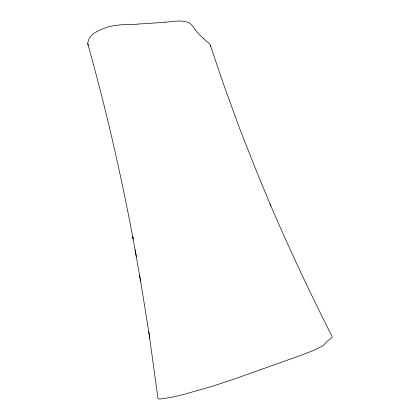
<?xml version="1.0" encoding="UTF-8"?>
<svg xmlns="http://www.w3.org/2000/svg" width="420" height="420" viewBox="0 0 420 420"><rect width="100%" height="100%" fill="white"/><g stroke="black" fill="none" stroke-linecap="round" stroke-linejoin="round"><path stroke-width="0.63" d="M139.398 275.026L140.721 281.584L132.673 236.418L133.177 238.991C124.336 192.943 114.566 147.042 103.1 101.556C98.186 82.231 93.161 62.932 87.717 43.748C88.342 33.715 100.16 29.715 108.229 26.885C117.836 24.276 127.848 24.649 137.702 24.208M164.63 22.286C172.41 21.725 180.574 19.656 188.165 22.423C192.14 24.076 193.904 28.261 196.539 31.364A361.195 141.377 -31.6 0 0 203.406 38.504M203.38 38.524L209.171 43.444L210.315 45.176L222.868 82.373L239.741 128.819L256.389 170.972L270.869 205.963L270.307 204.598C289.532 249.365 310.264 293.459 332.283 336.924L331.328 338.158L326.681 341.628L324.119 344.705L322.308 346.217L312.312 350.963L299.77 355.735L234.428 378.966L211.948 386.4L182.495 394.774L170.998 397.441L160.256 399L158.608 398.858L157.957 398.407L148.816 331.853L149.709 338.41M87.717 43.748L88.463 45.297M140.574 280.922L148.822 331.989M136.3 256.767L135.266 249.942L135.408 250.966M210.315 45.176L210.446 46.169M164.677 22.087A735.514 503.333 -58.6 0 1 137.75 24.003"/></g></svg>
